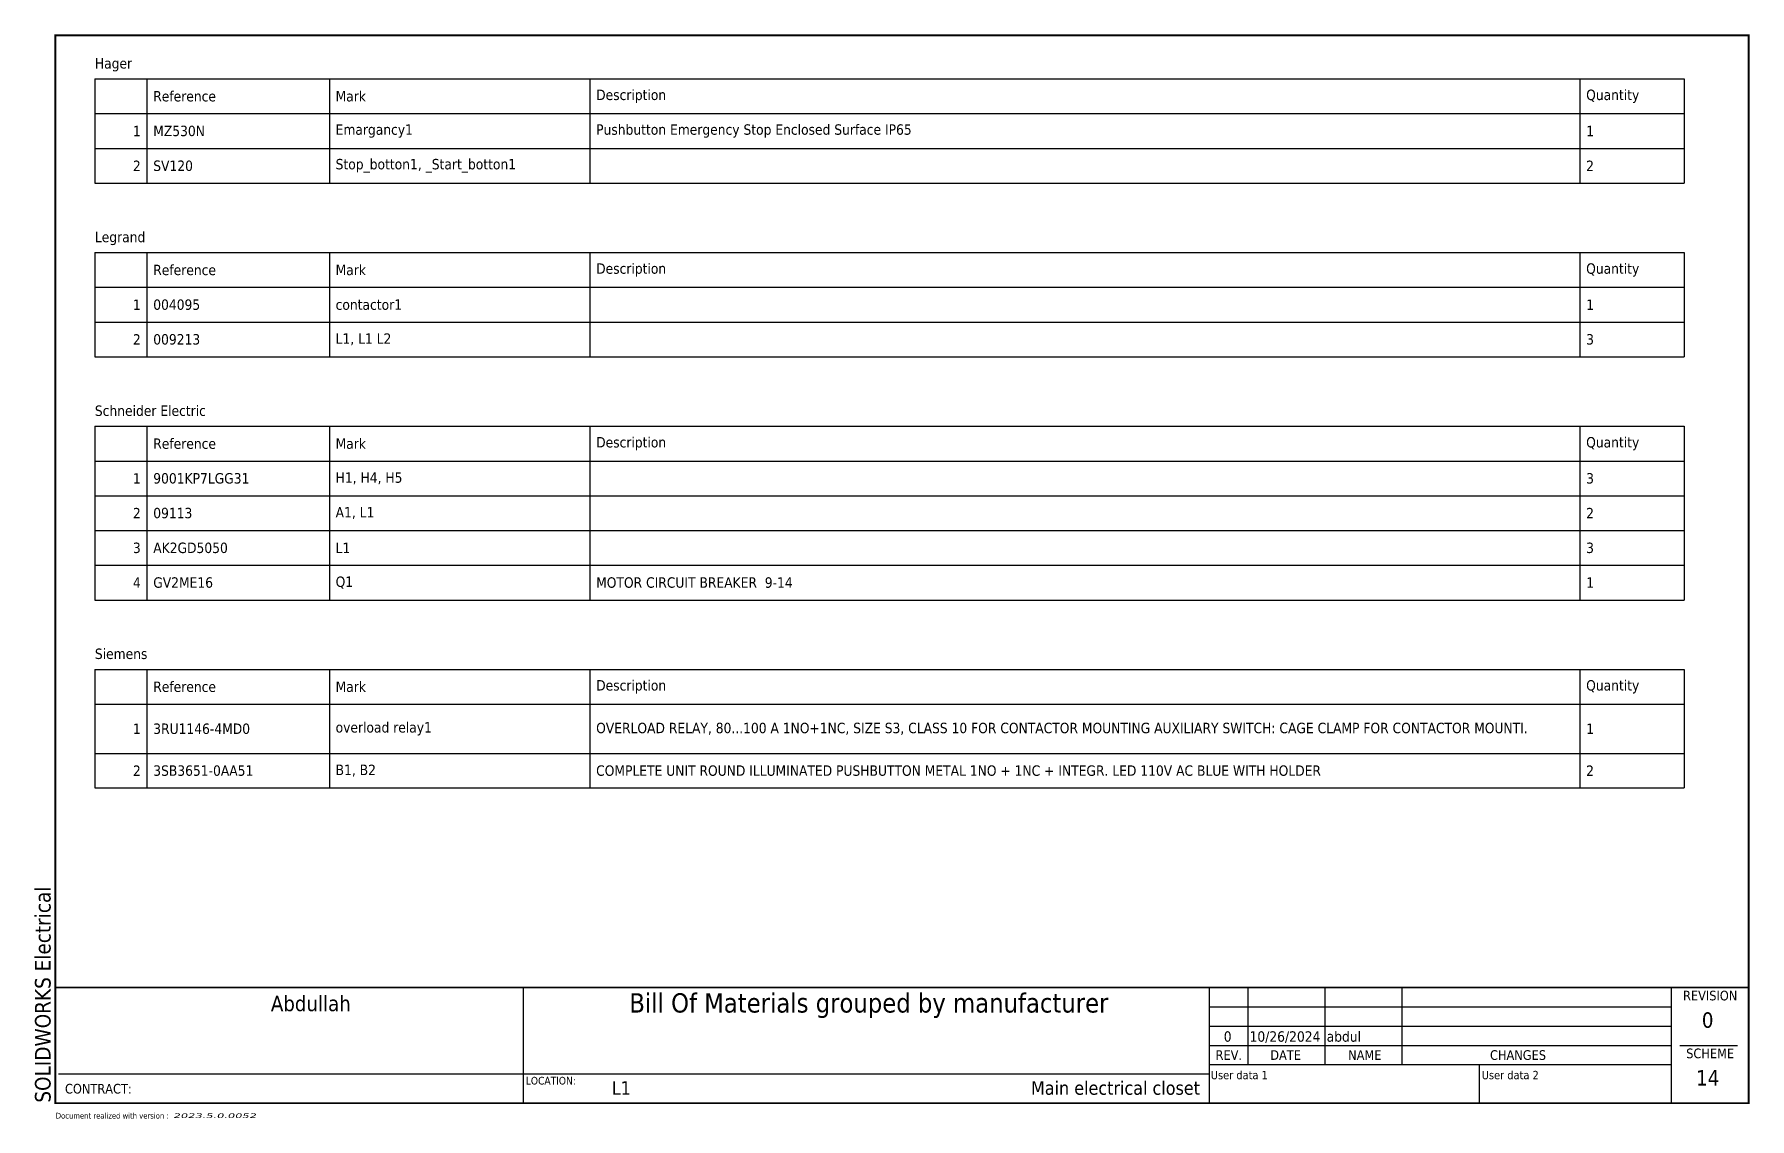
# Model space of a CAD drawing. Header units: inches. Extents: x 0.2 to 16.6, y 0.2 to 10.6.
import ezdxf
from ezdxf.enums import TextEntityAlignment as Align

# ---------------------------------------------------------------- set-up
doc = ezdxf.new("R2010")
doc.units = ezdxf.units.IN
doc.header["$LTSCALE"] = 0.5
doc.header["$MEASUREMENT"] = 0
doc.layers.add('TITLEBLOCK', color=7, linetype='Continuous')
doc.styles.add('TAHOMA_STANDARD', font='')
doc.styles.add('TR_BOM_DATA', font='tahoma.ttf', dxfattribs={"height": 0.1})
doc.styles.add('TR_BOM_HEADING', font='tahoma.ttf', dxfattribs={"height": 0.1})
doc.styles.add('TR_BOM_TITLE', font='tahoma.ttf', dxfattribs={"height": 0.1})
doc.styles.get('TAHOMA_STANDARD').set_extended_font_data('Tahoma')

# ---------------------------------------------------------------- blocks, each defined once
blk = doc.blocks.new('TR_FDP_ANSI_B_EN')
at = {"color": 7}
for p, q in [((4.862, 0.37), (4.862, 1.48)), ((11.446, 0.37), (11.446, 1.48)), ((11.816, 0.74), (11.816, 1.48)), ((12.556, 0.74), (12.556, 1.48)), ((13.296, 0.74), (13.296, 1.48)), ((15.88, 0.37), (15.88, 1.48)), ((11.446, 1.295), (15.88, 1.295)), ((11.446, 1.11), (15.88, 1.11)), ((11.446, 0.925), (15.88, 0.925)), ((15.958, 0.925), (16.513, 0.925)), ((11.446, 0.74), (15.88, 0.74)), ((14.033, 0.74), (14.033, 0.37)), ((11.45, 0.647), (0.4, 0.647))]:
    blk.add_line(p, q, dxfattribs=at)
at = {"color": 7, "const_width": 0.0185}
blk.add_lwpolyline([(0.37, 10.619), (16.62, 10.619), (16.62, 0.37), (0.37, 0.37)], close=True, dxfattribs=at)
blk.add_lwpolyline([(0.37, 1.48), (16.62, 1.48)], dxfattribs=at)
at = {"color": 7, "style": 'TAHOMA_STANDARD'}
for s, p in [('REVISION', (16.25, 1.403)), ('CHANGES', (14.406, 0.832)), ('SCHEME', (16.25, 0.848))]:
    blk.add_text(s, height=0.0925, dxfattribs=at).set_placement(p, align=Align.MIDDLE_CENTER)
for s, p in [('REV.', (11.631, 0.832)), ('DATE', (12.176, 0.832)), ('NAME', (12.936, 0.832))]:
    blk.add_text(s, height=0.0925, dxfattribs=at).set_placement(p, align=Align.MIDDLE)
for s, height, p in [('CONTRACT:', 0.0925, (0.463, 0.509)), ('LOCATION:', 0.074, (4.885, 0.586)), ('Document realized with version :', 0.0555, (0.375, 0.25))]:
    blk.add_text(s, height=height, dxfattribs=at).set_placement(p, align=Align.MIDDLE_LEFT)
blk.add_attdef('#APP_NAME', text='', height=0.15, rotation=90, dxfattribs=at).set_placement((0.25, 0.375), align=Align.MIDDLE_LEFT)
for tag, height, p in [('#PROJECT_DWG_OFFICE', 0.148, (2.822, 1.253)), ('#FOLIO_TZ_0_L1', 0.185, (8.177, 1.24)), ('#PROJECT_DWG_OFFICE_ADDRESS_1', 0.111, (2.822, 1.044)), ('#PROJECT_DWG_OFFICE_ADDRESS_2', 0.111, (2.822, 0.894)), ('#FOLIO_TZ_1_L1', 0.148, (8.18, 0.957)), ('#PROJECT_DWG_OFFICE_ADDRESS_3', 0.111, (2.822, 0.738)), ('#FOLIO_TZ_2_L1', 0.148, (8.177, 0.746))]:
    blk.add_attdef(tag, text='', height=height, dxfattribs=at).set_placement(p, align=Align.CENTER)
for tag, height, p in [('#REV_NO_-0', 0.1, (11.62, 1.38)), ('#REV_NO_-1', 0.1, (11.62, 1.2)), ('#REV_NO', 0.148, (16.226, 1.168)), ('#REV_NO_-2', 0.1, (11.62, 1.01)), ('#FOLIO_TAG', 0.148, (16.226, 0.613))]:
    blk.add_attdef(tag, text='', height=height, dxfattribs=at).set_placement(p, align=Align.MIDDLE_CENTER)
for tag, height, p in [('#REV_CREATED_ON_-0', 0.1, (11.83, 1.38)), ('#REV_CREATED_BY_-0', 0.1, (12.57, 1.38)), ('#REV_NO_-0_TZ_0_L1', 0.1, (13.31, 1.38)), ('#REV_CREATED_ON_-1', 0.1, (11.83, 1.2)), ('#REV_CREATED_BY_-1', 0.1, (12.57, 1.2)), ('#REV_NO_-1_TZ_0_L1', 0.1, (13.31, 1.2)), ('#REV_CREATED_ON_-2', 0.1, (11.83, 1.01)), ('#REV_CREATED_BY_-2', 0.1, (12.57, 1.01)), ('#REV_NO_-2_TZ_0_L1', 0.1, (13.31, 1.01)), ('#FOLIO_LOC_TAG', 0.13, (5.71, 0.516))]:
    blk.add_attdef(tag, text='', height=height, dxfattribs=at).set_placement(p, align=Align.MIDDLE_LEFT)
for tag, p, height in [('##BUNDLE_TX_0_L1', (11.458, 0.6), 0.08), ('##BUNDLE_TX_1_L1', (14.058, 0.6), 0.08), ('#BUNDLE_TX_0', (11.508, 0.45), 0.0925), ('#BUNDLE_TX_1', (14.108, 0.45), 0.0925)]:
    blk.add_attdef(tag, p, '', height=height, dxfattribs=at)
blk.add_attdef('#PROJECT_CONTRACT_NUM', text='', height=0.13, dxfattribs=at).set_placement((1.397, 0.418), align=Align.BOTTOM_LEFT)
blk.add_attdef('#FOLIO_LOC_TZ_0_L1', text='', height=0.13, dxfattribs=at).set_placement((11.354, 0.516), align=Align.MIDDLE_RIGHT)
at = {"color": 7, "style": 'TAHOMA_STANDARD', "oblique": 15, "width": 2.071003}
blk.add_attdef('#ELVER', text='', height=0.0447, dxfattribs=at).set_placement((1.5, 0.25), align=Align.MIDDLE_LEFT)
blk = doc.blocks.new('*T26')
at = {"color": 0, "linetype": 'ByBlock', "lineweight": -2}
for p, q in [((0, 0), (15.25, 0)), ((0, 0), (0, -1)), ((0.5, 0), (0.5, -1)), ((2.25, 0), (2.25, -1)), ((4.75, 0), (4.75, -1)), ((14.25, 0), (14.25, -1)), ((15.25, 0), (15.25, -1)), ((0, -0.333), (15.25, -0.333)), ((0, -0.667), (15.25, -0.667)), ((0, -1), (15.25, -1))]:
    blk.add_line(p, q, dxfattribs=at)
at = {"color": 150, "char_height": 0.1, "attachment_point": 4, "style": 'TR_BOM_HEADING'}
for s, insert, width in [('Reference', (0.56, -0.167), 1.63), ('Mark', (2.31, -0.167), 2.38), ('Description', (4.81, -0.167), 9.38), ('Quantity', (14.31, -0.167), 0.88)]:
    blk.add_mtext(s, dxfattribs=dict(at, insert=insert, width=width))
at = {"color": 7, "char_height": 0.1, "style": 'TR_BOM_DATA'}
for s, insert, width, attachment_point in [('1', (0.44, -0.5), 0.38, 6), ('MZ530N', (0.56, -0.5), 1.63, 4), ('Emargancy1', (2.31, -0.5), 2.38, 4), ('Pushbutton Emergency Stop Enclosed Surface IP65', (4.81, -0.5), 9.38, 4), ('1', (14.31, -0.5), 0.88, 4), ('2', (0.44, -0.834), 0.38, 6), ('SV120', (0.56, -0.834), 1.63, 4), ('Stop_botton1{,} _Start_botton1', (2.31, -0.834), 2.38, 4), ('2', (14.31, -0.834), 0.88, 4)]:
    blk.add_mtext(s, dxfattribs=dict(at, insert=insert, width=width, attachment_point=attachment_point))
blk = doc.blocks.new('*T27')
at = {"color": 0, "linetype": 'ByBlock', "lineweight": -2}
for p, q in [((0, 0), (15.25, 0)), ((0, 0), (0, -1)), ((0.5, 0), (0.5, -1)), ((2.25, 0), (2.25, -1)), ((4.75, 0), (4.75, -1)), ((14.25, 0), (14.25, -1)), ((15.25, 0), (15.25, -1)), ((0, -0.333), (15.25, -0.333)), ((0, -0.667), (15.25, -0.667)), ((0, -1), (15.25, -1))]:
    blk.add_line(p, q, dxfattribs=at)
at = {"color": 150, "char_height": 0.1, "attachment_point": 4, "style": 'TR_BOM_HEADING'}
for s, insert, width in [('Reference', (0.56, -0.167), 1.63), ('Mark', (2.31, -0.167), 2.38), ('Description', (4.81, -0.167), 9.38), ('Quantity', (14.31, -0.167), 0.88)]:
    blk.add_mtext(s, dxfattribs=dict(at, insert=insert, width=width))
at = {"color": 7, "char_height": 0.1, "style": 'TR_BOM_DATA'}
for s, insert, width, attachment_point in [('1', (0.44, -0.5), 0.38, 6), ('004095', (0.56, -0.5), 1.63, 4), ('contactor1', (2.31, -0.5), 2.38, 4), ('1', (14.31, -0.5), 0.88, 4), ('2', (0.44, -0.833), 0.38, 6), ('009213', (0.56, -0.833), 1.63, 4), ('L1{,} L1 L2', (2.31, -0.833), 2.38, 4), ('3', (14.31, -0.833), 0.88, 4)]:
    blk.add_mtext(s, dxfattribs=dict(at, insert=insert, width=width, attachment_point=attachment_point))
blk = doc.blocks.new('*T28')
at = {"color": 0, "linetype": 'ByBlock', "lineweight": -2}
for p, q in [((0, 0), (15.25, 0)), ((0, 0), (0, -1.667)), ((0.5, 0), (0.5, -1.667)), ((2.25, 0), (2.25, -1.667)), ((4.75, 0), (4.75, -1.667)), ((14.25, 0), (14.25, -1.667)), ((15.25, 0), (15.25, -1.667)), ((0, -0.333), (15.25, -0.333)), ((0, -0.667), (15.25, -0.667)), ((0, -1), (15.25, -1)), ((0, -1.333), (15.25, -1.333)), ((0, -1.667), (15.25, -1.667))]:
    blk.add_line(p, q, dxfattribs=at)
at = {"color": 150, "char_height": 0.1, "attachment_point": 4, "style": 'TR_BOM_HEADING'}
for s, insert, width in [('Reference', (0.56, -0.167), 1.63), ('Mark', (2.31, -0.167), 2.38), ('Description', (4.81, -0.167), 9.38), ('Quantity', (14.31, -0.167), 0.88)]:
    blk.add_mtext(s, dxfattribs=dict(at, insert=insert, width=width))
at = {"color": 7, "char_height": 0.1, "style": 'TR_BOM_DATA'}
for s, insert, width, attachment_point in [('1', (0.44, -0.5), 0.38, 6), ('9001KP7LGG31', (0.56, -0.5), 1.63, 4), ('H1{,} H4{,} H5', (2.31, -0.5), 2.38, 4), ('3', (14.31, -0.5), 0.88, 4), ('2', (0.44, -0.833), 0.38, 6), ('09113', (0.56, -0.833), 1.63, 4), ('A1{,} L1', (2.31, -0.833), 2.38, 4), ('2', (14.31, -0.833), 0.88, 4), ('3', (0.44, -1.167), 0.38, 6), ('AK2GD5050', (0.56, -1.167), 1.63, 4), ('L1', (2.31, -1.167), 2.38, 4), ('3', (14.31, -1.167), 0.88, 4), ('4', (0.44, -1.5), 0.38, 6), ('GV2ME16', (0.56, -1.5), 1.63, 4), ('Q1', (2.31, -1.5), 2.38, 4), ('MOTOR CIRCUIT BREAKER  9-14', (4.81, -1.5), 9.38, 4), ('1', (14.31, -1.5), 0.88, 4)]:
    blk.add_mtext(s, dxfattribs=dict(at, insert=insert, width=width, attachment_point=attachment_point))
blk = doc.blocks.new('*T29')
at = {"color": 0, "linetype": 'ByBlock', "lineweight": -2}
for p, q in [((0, 0), (15.25, 0)), ((0, 0), (0, -1.137)), ((0.5, 0), (0.5, -1.137)), ((2.25, 0), (2.25, -1.137)), ((4.75, 0), (4.75, -1.137)), ((14.25, 0), (14.25, -1.137)), ((15.25, 0), (15.25, -1.137)), ((0, -0.333), (15.25, -0.333)), ((0, -0.806), (15.25, -0.806)), ((0, -1.137), (15.25, -1.137))]:
    blk.add_line(p, q, dxfattribs=at)
at = {"color": 150, "char_height": 0.1, "attachment_point": 4, "style": 'TR_BOM_HEADING'}
for s, insert, width in [('Reference', (0.56, -0.167), 1.63), ('Mark', (2.31, -0.167), 2.38), ('Description', (4.81, -0.167), 9.38), ('Quantity', (14.31, -0.167), 0.88)]:
    blk.add_mtext(s, dxfattribs=dict(at, insert=insert, width=width))
at = {"color": 7, "char_height": 0.1, "style": 'TR_BOM_DATA'}
for s, insert, width, attachment_point in [('1', (0.44, -0.57), 0.38, 6), ('3RU1146-4MD0', (0.56, -0.57), 1.63, 4), ('overload relay1', (2.31, -0.57), 2.38, 4), ('OVERLOAD RELAY, 80...100 A 1NO+1NC, SIZE S3, CLASS 10 FOR CONTACTOR MOUNTING AUXILIARY SWITCH: CAGE CLAMP FOR CONTACTOR MOUNTI.', (4.81, -0.57), 9.38, 4), ('1', (14.31, -0.57), 0.88, 4), ('2', (0.44, -0.972), 0.38, 6), ('3SB3651-0AA51', (0.56, -0.972), 1.63, 4), ('B1{,} B2', (2.31, -0.972), 2.38, 4), ('COMPLETE UNIT ROUND ILLUMINATED PUSHBUTTON METAL 1NO + 1NC + INTEGR. LED 110V AC BLUE WITH HOLDER', (4.81, -0.972), 9.38, 4), ('2', (14.31, -0.972), 0.88, 4)]:
    blk.add_mtext(s, dxfattribs=dict(at, insert=insert, width=width, attachment_point=attachment_point))

msp = doc.modelspace()

# ---------------------------------------------------------------- block references
for name, p in [('*T26', (0.75, 10.2)), ('*T27', (0.75, 8.533)), ('*T28', (0.75, 6.866)), ('*T29', (0.75, 4.533))]:
    msp.add_blockref(name, p)
at = {"layer": 'TITLEBLOCK'}
msp.add_blockref('TR_FDP_ANSI_B_EN', (0, 0), dxfattribs=at).add_auto_attribs({'#FOLIO_TAG': '14', '#FOLIO_LOC_TAG': 'L1', '#FOLIO_LOC_TZ_0_L1': 'Main electrical closet', '#FOLIO_TZ_0_L1': 'Bill Of Materials grouped by manufacturer', '#REV_NO': '0', '#ELVER': '2023.5.0.0052', '#PROJECT_DWG_OFFICE': 'Abdullah', '##BUNDLE_TX_0_L1': 'User data 1', '##BUNDLE_TX_1_L1': 'User data 2', '#REV_NO_-2': '0', '#REV_CREATED_BY_-2': 'abdul', '#REV_CREATED_ON_-2': '10/26/2024', '#APP_NAME': 'SOLIDWORKS Electrical'})

# ---------------------------------------------------------------- texts
at = {"color": 150, "style": 'TR_BOM_TITLE'}
for s, p in [('Hager', (0.75, 10.3)), ('Legrand', (0.75, 8.633)), ('Schneider Electric', (0.75, 6.966)), ('Siemens', (0.75, 4.633))]:
    msp.add_text(s, height=0.1, dxfattribs=at).set_placement(p)

doc.saveas('drawing.dxf')
